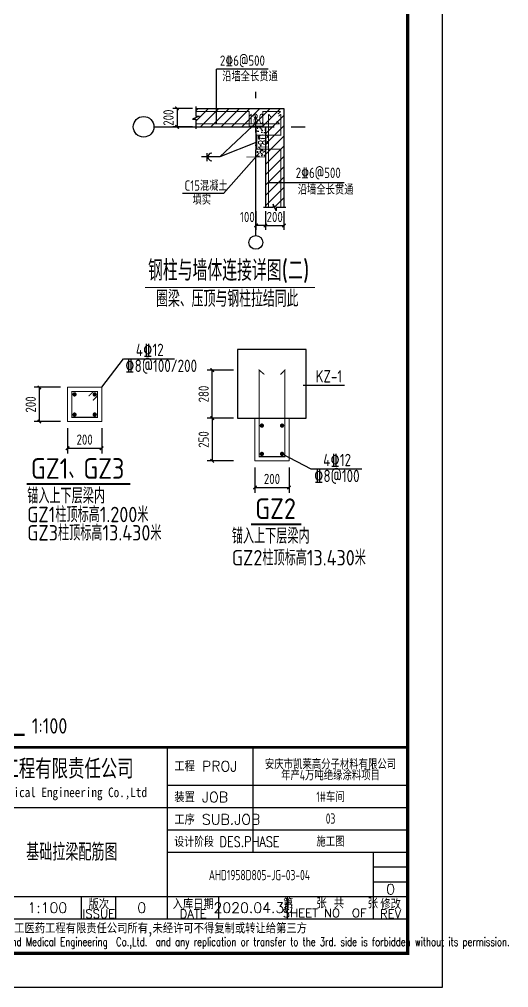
# Model space of a CAD drawing. Header units: millimetres. Extents: x 866309 to 879639, y 39442 to 44891.
# Drawn here: x 870118.4 to 870260.9, y 39448.6 to 39730.6 of the extents above; entities that cross this region are included whole.
import ezdxf
from ezdxf.enums import TextEntityAlignment as Align

# ---------------------------------------------------------------- set-up
doc = ezdxf.new("R2010")
doc.units = ezdxf.units.MM
doc.header["$LTSCALE"] = 1000
doc.header["$MEASUREMENT"] = 0
doc.linetypes.add('CENTER', pattern=[2, 1.25, -0.25, 0.25, -0.25])
doc.linetypes.add('DOTE', pattern=[2.42, 2, -0.2, 0.02, -0.2])
for name, color, linetype in [('1500', 4, 'Continuous'), ('2', 3, 'Continuous'), ('AXIS', 3, 'Continuous'), ('DIM', 7, 'Continuous'), ('DOTE', 1, 'DOTE'), ('PUB_TEXT', 7, 'Continuous'), ('层14', 2, 'Continuous'), ('文字', 7, 'Continuous'), ('水平标注', 2, 'Continuous')]:
    doc.layers.add(name, color=color, linetype=linetype)
doc.layers.add('Z-柱大样外框', color=7, linetype='ByLayer', lineweight=18)
doc.styles.add('ECEC_TQ', font='txt_l.shx', dxfattribs={"bigfont": 'hztxt_l.shx'})
doc.styles.add('ECEC_TQ_S', font='')
doc.styles.add('GBHZ', font='gbenor.shx', dxfattribs={"width": 0.9, "bigfont": 'gbcbig.shx'})
doc.styles.add('TS', font='tssdeng.shx', dxfattribs={"width": 0.8, "height": 2.5, "bigfont": 'tssdchn.shx'})
doc.styles.add('TSSD_REIN', font='tssdeng.shx', dxfattribs={"width": 0.7, "bigfont": 'tssdchn.shx'})
doc.styles.get('ECEC_TQ_S').set_extended_font_data('SimSun')
doc.dimstyles.new('Y10', dxfattribs={"dimscale": 0, "dimtxt": 3, "dimasz": 0.01, "dimexe": 1.2, "dimexo": 1, "dimgap": 1, "dimtad": 1, "dimdec": 0, "dimlfac": 10, "dimzin": 0, "dimdsep": 46, "dimtxsty": 'GBHZ', "dimblk1": 'DX', "dimblk2": 'DX', "dimsah": 1, "dimcen": 0.09, "dimdle": 1, "dimadec": 0, "dimazin": 0, "dimtfac": 1, "dimtdec": 0, "dimtix": 1, "dimtmove": 2, "dimatfit": 3, "dimldrblk": 'DX', "dimfxl": 0, "dimtolj": 1, "dimtzin": 0, "dimarcsym": 0})
doc.dimstyles.new('Y20', dxfattribs={"dimscale": 0, "dimtxt": 3, "dimasz": 0.01, "dimexe": 1.5, "dimexo": 0.03, "dimgap": 1, "dimtad": 1, "dimdec": 0, "dimlfac": 20, "dimzin": 0, "dimdsep": 46, "dimtxsty": 'GBHZ', "dimblk1": 'DX', "dimblk2": 'DX', "dimsah": 1, "dimcen": 0.09, "dimdle": 1, "dimadec": 0, "dimazin": 0, "dimtfac": 1, "dimtdec": 0, "dimtix": 1, "dimtmove": 2, "dimatfit": 3, "dimldrblk": 'DX', "dimfxl": 0, "dimtolj": 1, "dimtzin": 0, "dimarcsym": 0})

# ---------------------------------------------------------------- blocks, each defined once
blk = doc.blocks.new('DX')
at = {"color": 0, "linetype": 'ByBlock', "const_width": 40}
blk.add_lwpolyline([(-54, -51), (46, 49)], dxfattribs=at)
blk = doc.blocks.new('*D53')
at = {"layer": 'Defpoints', "color": 0, "transparency": 16777216}
for p in [(870169.84, 39704.69), (870164.32, 39699.35), (870169.84, 39699.35)]:
    blk.add_point(p, dxfattribs=at)
at = {"layer": 'dim', "color": 0, "lineweight": -2, "transparency": 16777216}
for p, q in [((870168.84, 39704.69), (870163.12, 39704.69)), ((870164.32, 39704.7), (870164.32, 39704.71)), ((870164.32, 39704.69), (870164.32, 39699.35)), ((870168.84, 39699.35), (870163.12, 39699.35)), ((870164.32, 39699.34), (870164.32, 39699.33))]:
    blk.add_line(p, q, dxfattribs=at)
at = {"layer": 'dim', "color": 0, "lineweight": -2, "transparency": 16777216, "xscale": 0.01, "yscale": 0.01, "zscale": 0.01}
for p, rotation in [((870164.32, 39704.69), 270), ((870164.32, 39699.35), 90)]:
    blk.add_blockref('DX', p, dxfattribs=dict(at, rotation=rotation))
at = {"layer": 'dim', "color": 0, "transparency": 16777216, "insert": (870161.82, 39702.02), "char_height": 3, "attachment_point": 5, "rotation": 90, "style": 'GBHZ'}
blk.add_mtext('\\A1;200', dxfattribs=at)
blk = doc.blocks.new('*D39')
at = {"layer": 'Defpoints', "color": 0, "transparency": 16777216}
for p in [(870190.09, 39675.81), (870195.43, 39675.81), (870195.43, 39670.59)]:
    blk.add_point(p, dxfattribs=at)
at = {"layer": 'dim', "color": 0, "lineweight": -2, "transparency": 16777216}
for p, q in [((870190.09, 39674.81), (870190.09, 39669.39)), ((870195.43, 39674.81), (870195.43, 39669.39)), ((870190.08, 39670.59), (870190.07, 39670.59)), ((870190.09, 39670.59), (870195.43, 39670.59)), ((870195.44, 39670.59), (870195.45, 39670.59))]:
    blk.add_line(p, q, dxfattribs=at)
at = {"layer": 'dim', "color": 0, "lineweight": -2, "transparency": 16777216, "xscale": 0.01, "yscale": 0.01, "zscale": 0.01}
blk.add_blockref('DX', (870190.09, 39670.59), dxfattribs=at)
at = {"layer": 'dim', "color": 0, "lineweight": -2, "transparency": 16777216, "xscale": 0.01, "yscale": 0.01, "zscale": 0.01, "rotation": 180}
blk.add_blockref('DX', (870195.43, 39670.59), dxfattribs=at)
at = {"layer": 'dim', "color": 0, "transparency": 16777216, "insert": (870192.76, 39673.09), "char_height": 3, "attachment_point": 5, "style": 'GBHZ'}
blk.add_mtext('\\A1;200', dxfattribs=at)
blk = doc.blocks.new('*D42')
at = {"layer": 'Defpoints', "color": 0, "transparency": 16777216}
for p in [(870187.31, 39675.81), (870190.09, 39675.81), (870187.31, 39670.59)]:
    blk.add_point(p, dxfattribs=at)
at = {"layer": 'dim', "color": 0, "lineweight": -2, "transparency": 16777216}
for p, q in [((870187.31, 39674.81), (870187.31, 39669.39)), ((870190.09, 39674.81), (870190.09, 39669.39)), ((870190.08, 39670.59), (870187.32, 39670.59))]:
    blk.add_line(p, q, dxfattribs=at)
at = {"layer": 'dim', "color": 0, "lineweight": -2, "transparency": 16777216, "xscale": 0.01, "yscale": 0.01, "zscale": 0.01, "rotation": 180}
blk.add_blockref('DX', (870187.31, 39670.59), dxfattribs=at)
at = {"layer": 'dim', "color": 0, "lineweight": -2, "transparency": 16777216, "xscale": 0.01, "yscale": 0.01, "zscale": 0.01}
blk.add_blockref('DX', (870190.09, 39670.59), dxfattribs=at)
at = {"layer": 'dim', "color": 0, "transparency": 16777216, "insert": (870184.8, 39673.09), "char_height": 3, "attachment_point": 5, "style": 'GBHZ'}
blk.add_mtext('\\A1;100', dxfattribs=at)
blk = doc.blocks.new('*D43')
at = {"layer": 'Defpoints', "color": 0, "transparency": 16777216}
for p in [(870130.45, 39623.48), (870124.2, 39613.48), (870130.45, 39613.48)]:
    blk.add_point(p, dxfattribs=at)
at = {"layer": 'dim', "color": 0, "lineweight": -2, "transparency": 16777216}
for p, q in [((870130.42, 39623.48), (870122.7, 39623.48)), ((870124.2, 39623.47), (870124.2, 39613.49)), ((870130.42, 39613.48), (870122.7, 39613.48))]:
    blk.add_line(p, q, dxfattribs=at)
at = {"layer": 'dim', "color": 0, "lineweight": -2, "transparency": 16777216, "xscale": 0.01, "yscale": 0.01, "zscale": 0.01}
for p, rotation in [((870124.2, 39623.48), 90), ((870124.2, 39613.48), 270)]:
    blk.add_blockref('DX', p, dxfattribs=dict(at, rotation=rotation))
at = {"layer": 'dim', "color": 0, "transparency": 16777216, "insert": (870121.7, 39618.48), "char_height": 3, "attachment_point": 5, "rotation": 90, "style": 'GBHZ'}
blk.add_mtext('\\A1;200', dxfattribs=at)
blk = doc.blocks.new('*D44')
at = {"layer": 'Defpoints', "color": 0, "transparency": 16777216}
for p in [(870132.4, 39611.61), (870142.4, 39611.61), (870142.4, 39605.74)]:
    blk.add_point(p, dxfattribs=at)
at = {"layer": 'dim', "color": 0, "lineweight": -2, "transparency": 16777216}
for p, q in [((870132.4, 39611.58), (870132.4, 39604.24)), ((870142.4, 39611.58), (870142.4, 39604.24)), ((870132.41, 39605.74), (870142.39, 39605.74))]:
    blk.add_line(p, q, dxfattribs=at)
at = {"layer": 'dim', "color": 0, "lineweight": -2, "transparency": 16777216, "xscale": 0.01, "yscale": 0.01, "zscale": 0.01, "rotation": 180}
blk.add_blockref('DX', (870132.4, 39605.74), dxfattribs=at)
at = {"layer": 'dim', "color": 0, "lineweight": -2, "transparency": 16777216, "xscale": 0.01, "yscale": 0.01, "zscale": 0.01}
blk.add_blockref('DX', (870142.4, 39605.74), dxfattribs=at)
at = {"layer": 'dim', "color": 0, "transparency": 16777216, "insert": (870137.4, 39608.24), "char_height": 3, "attachment_point": 5, "style": 'GBHZ'}
blk.add_mtext('\\A1;200', dxfattribs=at)
blk = doc.blocks.new('*D4790')
at = {"layer": 'Defpoints', "color": 0, "transparency": 16777216}
for p in [(870180.82, 39614.52), (870174.57, 39602.02), (870180.82, 39602.02)]:
    blk.add_point(p, dxfattribs=at)
at = {"layer": 'dim', "color": 0, "lineweight": -2, "transparency": 16777216}
for p, q in [((870180.79, 39614.52), (870173.07, 39614.52)), ((870174.57, 39614.51), (870174.57, 39602.03)), ((870180.79, 39602.02), (870173.07, 39602.02))]:
    blk.add_line(p, q, dxfattribs=at)
at = {"layer": 'dim', "color": 0, "lineweight": -2, "transparency": 16777216, "xscale": 0.01, "yscale": 0.01, "zscale": 0.01}
for p, rotation in [((870174.57, 39614.52), 90), ((870174.57, 39602.02), 270)]:
    blk.add_blockref('DX', p, dxfattribs=dict(at, rotation=rotation))
at = {"layer": 'dim', "color": 0, "transparency": 16777216, "insert": (870172.07, 39608.27), "char_height": 3, "attachment_point": 5, "rotation": 90, "style": 'GBHZ'}
blk.add_mtext('\\A1;250', dxfattribs=at)
blk = doc.blocks.new('*D4791')
at = {"layer": 'Defpoints', "color": 0, "transparency": 16777216}
for p in [(870186.97, 39600.15), (870196.97, 39600.15), (870196.97, 39594.29)]:
    blk.add_point(p, dxfattribs=at)
at = {"layer": 'dim', "color": 0, "lineweight": -2, "transparency": 16777216}
for p, q in [((870186.97, 39600.12), (870186.97, 39592.79)), ((870196.97, 39600.12), (870196.97, 39592.79)), ((870186.98, 39594.29), (870196.96, 39594.29))]:
    blk.add_line(p, q, dxfattribs=at)
at = {"layer": 'dim', "color": 0, "lineweight": -2, "transparency": 16777216, "xscale": 0.01, "yscale": 0.01, "zscale": 0.01, "rotation": 180}
blk.add_blockref('DX', (870186.97, 39594.29), dxfattribs=at)
at = {"layer": 'dim', "color": 0, "lineweight": -2, "transparency": 16777216, "xscale": 0.01, "yscale": 0.01, "zscale": 0.01}
blk.add_blockref('DX', (870196.97, 39594.29), dxfattribs=at)
at = {"layer": 'dim', "color": 0, "transparency": 16777216, "insert": (870191.97, 39596.79), "char_height": 3, "attachment_point": 5, "style": 'GBHZ'}
blk.add_mtext('\\A1;200', dxfattribs=at)
blk = doc.blocks.new('*D4792')
at = {"layer": 'Defpoints', "color": 0, "transparency": 16777216}
for p in [(870174.57, 39628.52), (870180.82, 39628.52), (870180.82, 39614.52)]:
    blk.add_point(p, dxfattribs=at)
at = {"layer": 'dim', "color": 0, "lineweight": -2, "transparency": 16777216}
for p, q in [((870180.79, 39628.52), (870173.07, 39628.52)), ((870174.57, 39614.53), (870174.57, 39628.51)), ((870180.79, 39614.52), (870173.07, 39614.52))]:
    blk.add_line(p, q, dxfattribs=at)
at = {"layer": 'dim', "color": 0, "lineweight": -2, "transparency": 16777216, "xscale": 0.01, "yscale": 0.01, "zscale": 0.01}
for p, rotation in [((870174.57, 39628.52), 90), ((870174.57, 39614.52), 270)]:
    blk.add_blockref('DX', p, dxfattribs=dict(at, rotation=rotation))
at = {"layer": 'dim', "color": 0, "transparency": 16777216, "insert": (870172.07, 39621.52), "char_height": 3, "attachment_point": 5, "rotation": 90, "style": 'GBHZ'}
blk.add_mtext('\\A1;280', dxfattribs=at)

msp = doc.modelspace()

# ---------------------------------------------------------------- hatches: boundary and pattern name
h = msp.add_hatch()
h.set_pattern_fill('ANSI31', color=256, scale=0.666667, style=0)
h.set_pattern_definition([(45, (869851.4029, 39720.8359), (-1.496709, 1.496709), [])])
h.paths.add_polyline_path([(870187.315, 39704.688), (870169.839, 39704.688), (870169.839, 39702.443), (870170.76, 39702.443), (870168.802, 39701.599), (870169.839, 39701.599), (870169.839, 39699.354), (870186.108, 39699.354), (870186.273, 39699.51), (870187.315, 39699.51)])
h.paths.add_polyline_path([(870189.315, 39703.799), (870193.26, 39703.799), (870193.26, 39704.688), (870187.315, 39704.688), (870187.315, 39699.51), (870189.315, 39699.51)], flags=17)
h.paths.add_polyline_path([(870195.426, 39704.688), (870193.26, 39704.688), (870193.26, 39703.799), (870189.315, 39703.799), (870189.315, 39699.51), (870187.315, 39699.51), (870187.315, 39699.354), (870188.315, 39699.354), (870190.092, 39699.354), (870190.092, 39692.885), (870194.537, 39692.885), (870194.537, 39683.18), (870195.426, 39683.18)])
h.paths.add_polyline_path([(870194.537, 39692.885), (870190.092, 39692.885), (870190.092, 39675.808), (870192.337, 39675.808), (870192.337, 39676.845), (870193.181, 39674.887), (870193.181, 39675.808), (870195.426, 39675.808), (870195.426, 39683.18), (870194.537, 39683.18)])
h.paths.add_polyline_path([(870176.934, 39702.24), (870180.195, 39702.24), (870180.195, 39703.841), (870176.934, 39703.841)], flags=24)
h.paths.add_polyline_path([(870186.208, 39699.718), (870188.639, 39699.718), (870188.639, 39701.32), (870186.208, 39701.32)], flags=9)
h.paths.add_polyline_path([(870194.376, 39697.975), (870194.376, 39700.745), (870192.614, 39700.745), (870192.614, 39697.975)], flags=24)
h.paths.add_polyline_path([(870190.326, 39702.164), (870193.096, 39702.164), (870193.096, 39703.927), (870190.326, 39703.927)], flags=24)
h.paths.add_polyline_path([(870194.301, 39684.505), (870194.301, 39687.766), (870192.7, 39687.766), (870192.7, 39684.505)], flags=24)
h = msp.add_hatch()
h.set_pattern_fill('AR-CONC', color=256, scale=0.013333, style=0)
h.set_pattern_definition([(50, (869851.4029, 39720.8359), (2.429129, -0.212521), [0.254, -2.794]), (355, (869851.403, 39720.8359), (-0.469904, 2.547422), [0.2032, -2.2352]), (100.451, (869851.6053, 39720.8181), (1.959233, 2.334889), [0.215867, -2.374533]), (46.1842, (869851.403, 39721.5132), (3.614387, -0.560564), [0.381, -4.191]), (96.6356, (869851.704, 39721.4665), (3.16539, 3.299007), [0.3238, -3.5618]), (351.184, (869851.403, 39721.5132), (3.165395, 3.299), [0.3048, -3.3528]), (21, (869851.7415, 39721.3439), (2.021532, -1.36354), [0.254, -2.794]), (326, (869851.7415, 39721.3439), (0.824027, 2.45584), [0.2032, -2.2352]), (71.4514, (869851.91, 39721.2302), (2.845553, 1.092305), [0.215867, -2.374533]), (37.5, (869851.4029, 39720.83585), (0.0411814, 1.1274005), [0, -2.2081067, 0, -2.2690667, 0, -2.2436667]), (7.5, (869851.4029, 39720.8359), (0.890929, 1.335741), [0, -1.2937067, 0, -2.1573067, 0, -0.8551333]), (327.5, (869850.64765, 39720.83585), (1.8078746, -0.0763833), [0, -0.8466667, 0, -2.6416, 0, -3.5052]), (317.5, (869850.309, 39720.8359), (1.975056, 0.33902), [0, -1.100667, 0, -1.754293, 0, -2.4892])])
h.paths.add_polyline_path([(870190.092, 39696.885), (870187.581, 39696.885), (870187.581, 39692.885), (870190.092, 39692.885)])
h.paths.add_polyline_path([(870190.092, 39699.243), (870187.315, 39699.243), (870187.315, 39694.779), (870187.581, 39694.885), (870187.581, 39696.885), (870190.092, 39696.885)])
h.paths.add_polyline_path([(870190.092, 39692.885), (870187.581, 39692.885), (870187.581, 39694.885), (870187.315, 39694.779), (870187.315, 39690.577), (870190.092, 39690.577)])
h.paths.add_polyline_path([(870189.265, 39693.741), (870189.265, 39696.172), (870187.664, 39696.172), (870187.664, 39693.741)], flags=24)

# ---------------------------------------------------------------- linework, layer by layer
at = {"color": 0}
msp.add_line((870241.527, 40042.627), (870241.527, 39448.627), dxfattribs=at)
for p, q in [((870175.805, 39700.243), (870175.805, 39716.098)), ((870190.835, 39716.098), (870175.805, 39716.098)), ((870169.839, 39704.688), (870195.426, 39704.688)), ((870195.426, 39704.688), (870195.426, 39675.808)), ((870169.839, 39699.354), (870190.092, 39699.354)), ((870186.256, 39699.494), (870176.8, 39690.577)), ((870187.306, 39699.235), (870187.306, 39692.568)), ((870190.092, 39699.354), (870190.092, 39675.808)), ((870187.581, 39694.885), (870176.8, 39690.577)), ((870173.051, 39690.577), (870173.051, 39691.672)), ((870177.851, 39679.947), (870188.24, 39691.689)), ((870176.8, 39690.577), (870171.416, 39690.577)), ((870173.051, 39689.39), (870173.051, 39690.577)), ((870190.981, 39683.18), (870213.019, 39683.18)), ((870177.851, 39679.947), (870165.922, 39679.947)), ((870161.527, 39468.627), (870161.527, 39518.627)), ((870186.527, 39488.127), (870186.527, 39518.627)), ((870231.527, 39458.627), (870231.527, 39518.627)), ((870161.527, 39507.627), (870231.527, 39507.627)), ((870051.527, 39501.127), (870161.527, 39501.127)), ((870161.527, 39501.127), (870231.527, 39501.127)), ((870161.527, 39494.627), (870231.527, 39494.627)), ((870161.527, 39488.127), (870231.527, 39488.127)), ((870221.527, 39468.627), (870221.527, 39488.127)), ((870221.527, 39483.794), (870231.527, 39483.794)), ((870221.527, 39479.46), (870231.527, 39479.46)), ((870106.527, 39475.127), (870231.527, 39475.127)), ((870136.527, 39468.627), (870136.527, 39475.127)), ((870146.527, 39468.627), (870146.527, 39475.127)), ((870176.527, 39468.627), (870176.527, 39475.127)), ((870196.527, 39468.627), (870196.527, 39475.127)), ((870051.527, 39468.627), (870231.527, 39468.627)), ((870051.527, 39458.627), (870231.527, 39458.627)), ((870241.527, 39448.627), (869400.527, 39448.627))]:
    msp.add_line(p, q)
at = {"color": 3, "linetype": 'Continuous'}
for p, q in [((870142.402, 39623.478), (870148.701, 39631.767)), ((870148.701, 39631.767), (870163.614, 39631.767)), ((870201.081, 39624.063), (870213.123, 39624.063)), ((870194.907, 39604.084), (870203.269, 39599.693)), ((870203.269, 39599.693), (870218.182, 39599.693))]:
    msp.add_line(p, q, dxfattribs=at)
at = {"color": 0, "const_width": 1}
msp.add_lwpolyline([(870231.527, 39458.627), (869425.527, 39458.627), (869425.527, 40032.627), (870231.527, 40032.627)], close=True, dxfattribs=at)
for points in [[(870169.839, 39705.281), (870169.839, 39702.443), (870170.76, 39702.443), (870168.802, 39701.599), (870169.839, 39701.599), (870169.839, 39698.798)], [(870196.019, 39675.808), (870193.181, 39675.808), (870193.181, 39674.887), (870192.337, 39676.845), (870192.337, 39675.808), (870189.536, 39675.808)]]:
    msp.add_lwpolyline(points)
for points, const_width in [([(870184.537, 39699.243), (870190.092, 39699.243)], 0.222), ([(870187.299, 39699.194), (870187.299, 39690.577)], 0.222), ([(870184.537, 39690.577), (870190.092, 39690.577)], 0.222), ([(870070.837, 39522.279), (870119.962, 39522.279)], 0.667), ([(870231.527, 39518.627), (870051.527, 39518.627)], 0.7)]:
    msp.add_lwpolyline(points, dxfattribs=dict(const_width=const_width))
for points in [[(870186.256, 39699.494, 0, 0.356, 0), (870184.644, 39697.973, 0.356, 0.356, 0)], [(870187.581, 39694.885, 0, 0.356, 0), (870185.412, 39694.018, 0.356, 0.356, 0)]]:
    msp.add_lwpolyline(points, format="xyseb")
for centre, radius in [((870154.584, 39699.354), 3), ((870187.267, 39665.692), 2)]:
    msp.add_circle(centre, radius)
msp.add_arc((870174.413, 39690.577), 1.095, 90, 270)
at = {"layer": '1500', "const_width": 0.538}
for points in [[(870150.757, 39595.299), (870120.493, 39595.299)], [(870200.57, 39583.591), (870185.823, 39583.591)]]:
    msp.add_lwpolyline(points, dxfattribs=at)
at = {"layer": '2', "color": 1, "const_width": 0.3}
for points in [[(870194.537, 39703.799), (870189.315, 39703.799), (870189.315, 39699.51), (870185.315, 39699.51), (870185.315, 39703.799), (870169.839, 39703.799)], [(870194.537, 39703.03), (870194.537, 39696.885), (870187.581, 39696.885), (870187.581, 39692.885), (870194.537, 39692.885), (870194.537, 39675.808)], [(870190.981, 39675.808), (870190.981, 39703.03)], [(870190.981, 39703.03), (870191.69, 39702.192)], [(870194.537, 39703.799), (870193.698, 39703.091)], [(870194.537, 39703.03), (870193.843, 39702.407)], [(870169.839, 39700.243), (870194.174, 39700.243)], [(870194.174, 39700.243), (870193.336, 39700.952)]]:
    msp.add_lwpolyline(points, dxfattribs=at)
at = {"layer": 'dim', "color": 210, "const_width": 0.313}
for points in [[(870194.47, 39627.215), (870195.72, 39628.521), (870195.72, 39603.271), (870188.22, 39603.271), (870188.22, 39628.521), (870189.764, 39627.215)], [(870194.425, 39627.215), (870195.72, 39628.521), (870195.72, 39612.021)], [(870138.576, 39620.903), (870139.902, 39622.228), (870141.152, 39622.228), (870141.152, 39614.728), (870133.652, 39614.728), (870133.652, 39622.228), (870141.152, 39622.228), (870141.152, 39620.978), (870139.826, 39619.653)]]:
    msp.add_lwpolyline(points, dxfattribs=at)
at = {"layer": 'dim', "color": 6, "const_width": 0.625}
for points in [[(870134.464, 39621.728, 1), (870134.464, 39621.103, 1)], [(870140.339, 39621.728, 1), (870140.339, 39621.103, 1)], [(870134.464, 39615.853, 1), (870134.464, 39615.228, 1)], [(870140.339, 39615.853, 1), (870140.339, 39615.228, 1)], [(870189.032, 39612.64, 1), (870189.032, 39612.015, 1)], [(870194.907, 39612.64, 1), (870194.907, 39612.015, 1)], [(870189.032, 39604.396, 1), (870189.032, 39603.771, 1)], [(870194.907, 39604.396, 1), (870194.907, 39603.771, 1)]]:
    msp.add_lwpolyline(points, format="xyb", close=True, dxfattribs=at)
at = {"layer": 'DOTE', "linetype": 'CENTER', "ltscale": 0.02}
for p, q in [((870187.315, 39667.692), (870187.315, 39709.506)), ((870157.581, 39699.354), (870201.632, 39699.354))]:
    msp.add_line(p, q, dxfattribs=at)
at = {"layer": 'Z-柱大样外框'}
for points in [[(870132.402, 39623.478), (870132.402, 39613.478), (870142.402, 39613.478), (870142.402, 39623.478)], [(870186.97, 39614.521), (870186.97, 39602.021), (870196.97, 39602.021), (870196.97, 39614.521)]]:
    msp.add_lwpolyline(points, close=True, dxfattribs=at)
at = {"layer": '层14'}
msp.add_lwpolyline([(870181.97, 39614.521), (870201.97, 39614.521), (870201.97, 39634.521), (870181.97, 39634.521)], close=True, dxfattribs=at)
at = {"layer": '文字', "color": 6, "const_width": 0.32}
msp.add_lwpolyline([(870155.014, 39652.541), (870204.549, 39652.541)], dxfattribs=at)

# ---------------------------------------------------------------- texts
at = {"color": 3, "linetype": 'Continuous', "style": 'GBHZ', "width": 0.9}
for s, p in [('4\x8412', (870152.31, 39632.582)), ('\x848@100/200', (870149.199, 39627.943)), ('KZ-1', (870204.69, 39624.878)), ('4\x8412', (870206.878, 39600.507)), ('%%1328@100', (870204.189, 39595.869))]:
    msp.add_text(s, height=3.6, dxfattribs=at).set_placement(p)
at = {"ltscale": 2, "style": 'GBHZ'}
msp.add_text('1:100', height=4.5, rotation=0.20444, dxfattribs=at).set_placement((870122.038, 39522.584))
for s, height, style, width, p in [('安徽华东化工医药工程有限责任公司', 5, 'ECEC_TQ_S', 0.7, (870113.476, 39512.627)), ('Anhui Huadong Chemical & Medical Engineering Co.,Ltd', 2.8, 'ECEC_TQ_S', 0.85, (870113.476, 39505.127)), ('The proprietary right of this document belongs to Anhui Huadong Chemical And Medical Engineering  Co.,Ltd.  and any replication or transfer to the 3rd. side is forbidden without its permission. ', 2.5, 'ECEC_TQ', 0.72, (870141.527, 39461.627))]:
    msp.add_text(s, height=height, dxfattribs=dict(style=style, width=width)).set_placement(p, align=Align.MIDDLE)
at = {"style": 'ECEC_TQ'}
for s, p in [('工程 PROJ', (870163.527, 39511.627)), ('装置 JOB', (870163.527, 39502.627)), ('工序 SUB.JOB', (870163.527, 39496.127))]:
    msp.add_text(s, height=3, dxfattribs=at).set_placement(p)
at = {"style": 'ECEC_TQ', "width": 0.8}
msp.add_text('设计阶段 DES.PHASE', height=3, dxfattribs=at).set_placement((870163.527, 39489.627))
at = {"style": 'ECEC_TQ'}
for s, height, p in [('版次', 3, (870141.527, 39473.127)), ('入库日期', 3, (870169.027, 39473.127)), ('第   张 共   张', 3, (870209.027, 39473.377)), ('修改', 3, (870226.527, 39473.127)), ('ISSUE', 2.5, (870141.527, 39470.127)), ('DATE', 2.5, (870169.027, 39470.127)), ('SHEET NO  OF  ', 2.5, (870209.027, 39470.377)), ('REV', 2.5, (870226.527, 39470.127)), ('本文件专有权属安徽华东化工医药工程有限责任公司所有,未经许可不得复制或转让给第三方', 3, (870141.527, 39465.627))]:
    msp.add_text(s, height=height, dxfattribs=at).set_placement(p, align=Align.MIDDLE)
for tag, text, p in [('0', '0', (870226.527, 39477.294)), ('1:100', '1:100', (870126.527, 39471.877)), ('0', '0', (870154.027, 39471.877)), ('2020.04.30', ' ', (870186.527, 39471.877))]:
    msp.add_attdef(tag, text=text, height=3, dxfattribs=at).set_placement(p, align=Align.MIDDLE)
at = {"layer": '2', "color": 7, "style": 'GBHZ', "width": 0.9}
for s, p in [('2%%1326@500', (870176.812, 39717.132)), ('沿墙全长贯通', (870177.485, 39712.566)), ('180', (870185.201, 39700.171)), ('2%%1326@500', (870198.895, 39684.456)), ('C15混凝土', (870166.508, 39680.738)), ('沿墙全长贯通', (870199.494, 39679.589)), ('填实', (870168.822, 39676.659))]:
    msp.add_text(s, height=3, dxfattribs=at).set_placement(p)
msp.add_text('180', height=3, rotation=90, dxfattribs=at).set_placement((870190.857, 39692.756))
at = {"layer": 'AXIS', "style": 'TSSD_REIN', "width": 0.7}
for s, p in [('安庆市凯莱高分子材料有限公司', (870209.027, 39513.903)), ('年产4万吨绝缘涂料项目', (870209.027, 39510.673)), ('1#车间', (870209.027, 39504.377)), ('03', (870209.027, 39497.877)), ('施工图', (870209.027, 39491.377)), ('AHD1958D805-JG-03-04', (870188.304, 39481.42))]:
    msp.add_text(s, height=3, dxfattribs=at).set_placement(p, align=Align.MIDDLE)
at = {"layer": 'PUB_TEXT', "style": 'GBHZ'}
for s, height, p in [('钢柱与墙体连接详图(二)', 6, (870155.877, 39654.492)), ('圈梁、压顶与钢柱拉结同此', 4.8, (870158.227, 39646.891))]:
    msp.add_text(s, height=height, dxfattribs=at).set_placement(p)
at = {"layer": 'PUB_TEXT', "style": 'TS', "width": 0.8}
msp.add_text('基础拉梁配筋图', height=5, dxfattribs=at).set_placement((870133.692, 39488.381), align=Align.MIDDLE)
at = {"layer": '水平标注', "style": 'GBHZ'}
for s, height, p in [('GZ1、GZ3', 6, (870121.752, 39596.839)), ('锚入上下层梁内', 4.5, (870120.666, 39589.636)), ('GZ2', 6, (870187.081, 39585.132)), ('GZ1柱顶标高1.200米', 4.5, (870120.666, 39584.182)), ('GZ3柱顶标高13.430米', 4.5, (870120.666, 39578.848)), ('锚入上下层梁内', 4.5, (870180.274, 39577.929)), ('GZ2柱顶标高13.430米', 4.5, (870180.274, 39571.582))]:
    msp.add_text(s, height=height, dxfattribs=at).set_placement(p)

# ---------------------------------------------------------------- dimensions: what is measured, and where the dimension line sits
at = {"layer": 'dim'}
dim = msp.add_linear_dim(base=(870164.323, 39699.354), p1=(870169.839, 39704.688), p2=(870169.839, 39699.354), angle=90, text='200', dimstyle='Y10', override={"dimscale": 1}, dxfattribs=at)
dim.commit()
dim.dimension.update_dxf_attribs({"geometry": '*D53', "text_midpoint": (870161.823, 39702.021)})
dim = msp.add_linear_dim(base=(870187.315, 39670.588), p1=(870190.092, 39675.808), p2=(870187.315, 39675.808), angle=180, text='100', dimstyle='Y10', override={"dimscale": 1}, dxfattribs=at)
dim.commit()
dim.dimension.update_dxf_attribs({"geometry": '*D42', "text_midpoint": (870184.803, 39673.088), "dimtype": 160})
dim = msp.add_linear_dim(base=(870195.426, 39670.588), p1=(870190.092, 39675.808), p2=(870195.426, 39675.808), text='200', dimstyle='Y10', override={"dimscale": 1}, dxfattribs=at)
dim.commit()
dim.dimension.update_dxf_attribs({"geometry": '*D39', "text_midpoint": (870192.759, 39673.088)})
for base, p1, p2, angle, picture, middle in [((870174.57, 39628.521), (870180.82, 39614.521), (870180.82, 39628.521), 90, '*D4792', (870172.07, 39621.521)), ((870124.198, 39613.478), (870130.448, 39623.478), (870130.448, 39613.478), 270, '*D43', (870121.698, 39618.478)), ((870174.57, 39602.021), (870180.82, 39614.521), (870180.82, 39602.021), 270, '*D4790', (870172.07, 39608.271))]:
    dim = msp.add_linear_dim(base=base, p1=p1, p2=p2, angle=angle, dimstyle='Y20', override={"dimscale": 1}, dxfattribs=at)
    dim.commit()
    dim.dimension.update_dxf_attribs({"geometry": picture, "text_midpoint": middle})
for base, p1, p2, picture, middle in [((870142.402, 39605.745), (870132.402, 39611.61), (870142.402, 39611.61), '*D44', (870137.402, 39608.245)), ((870196.97, 39594.288), (870186.97, 39600.153), (870196.97, 39600.153), '*D4791', (870191.97, 39596.788))]:
    dim = msp.add_linear_dim(base=base, p1=p1, p2=p2, dimstyle='Y20', override={"dimscale": 1}, dxfattribs=at)
    dim.commit()
    dim.dimension.update_dxf_attribs({"geometry": picture, "text_midpoint": middle})

doc.saveas('drawing.dxf')
